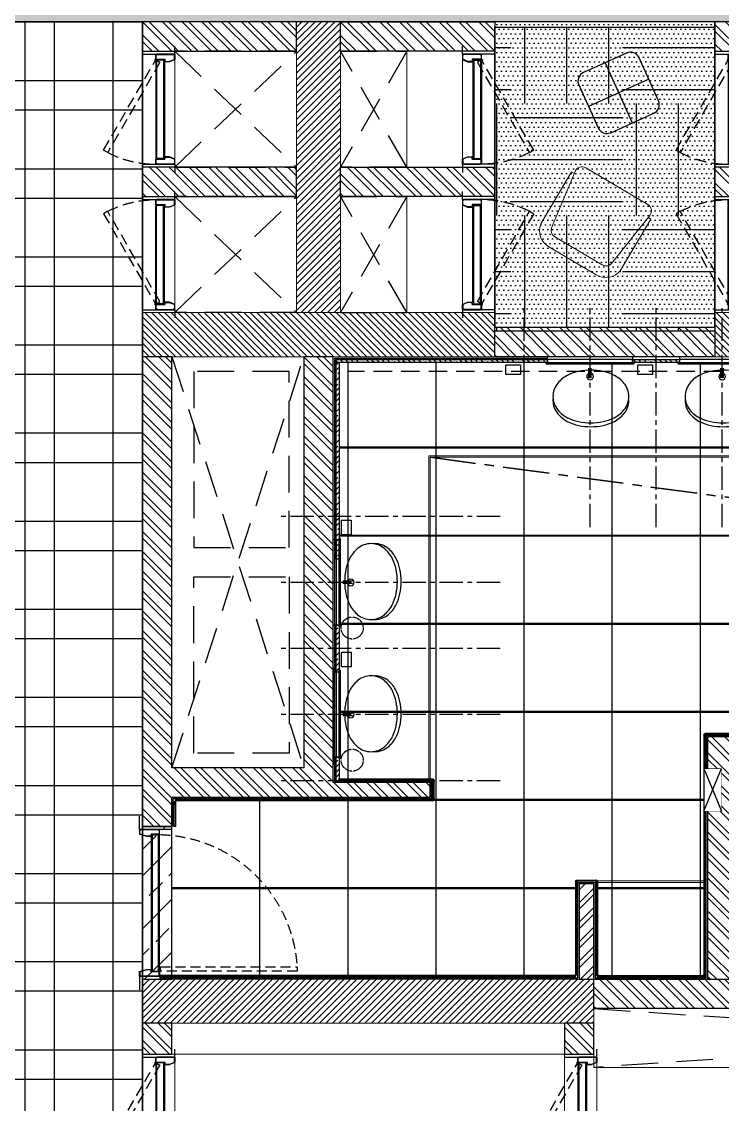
# Model space of a CAD drawing. Header units: millimetres. Extents: x 263321 to 4958806, y 33647 to 987811.
# Drawn here: x 2366604 to 2371377, y 479911 to 487285 of the extents above; entities that cross this region are included whole.
import ezdxf

# ---------------------------------------------------------------- set-up
doc = ezdxf.new("R2010")
doc.units = ezdxf.units.MM
for name, pattern in [('( Hidden )', [0.375, 0.25, -0.125]), ('CENTER', [50.8, 31.75, -6.35, 6.35, -6.35]), ('HIDDEN', [0.375, 0.25, -0.125])]:
    doc.linetypes.add(name, pattern=pattern)
for name, color, linetype, lineweight in [('A- Loose furniture', 11, 'Continuous', 5), ('A-FURN-LOOSE', 24, 'Continuous', 18), ('A-FURN-TABLE-GROMMET', 7, 'Continuous', 9), ('A-PLAN-COLUMN', 3, 'Continuous', 0), ('A-PLAN-RCC-HATCH', 8, 'Continuous', 13), ('A-PLAN-THIN', 251, 'Continuous', 15), ('Base 7th & 9th', 250, 'Continuous', 35), ('TOA-FL-TILE-4', 8, 'Continuous', 5)]:
    doc.layers.add(name, color=color, linetype=linetype, lineweight=lineweight)
for name, color, linetype in [('A-PLAN-CL', 8, 'CENTER'), ('A-PLAN-DOOR', 7, 'Continuous'), ('A-PLAN-GRANITE', 5, 'Continuous'), ('A-PLAN-HIDDEN', 1, 'HIDDEN'), ('A-PLAN-PLASTER', 67, 'Continuous'), ('A-PLAN-SANITARY FIXTURES', 35, 'Continuous'), ('A-PLAN-SLOPE', 250, 'Continuous'), ('A-PLAN-TILE', 32, 'Continuous'), ('A-PLAN-WALL', 6, 'Continuous'), ('A-PLAN-WALL HATCH', 8, 'Continuous'), ('CEILING TOA', 7, 'Continuous'), ('FLOORING TOA', 7, 'Continuous'), ('I-FURN', 7, 'Continuous')]:
    doc.layers.add(name, color=color, linetype=linetype)
doc.styles.get("Standard").update_dxf_attribs({"font": 'arial.ttf'})
doc.dimstyles.new('DIM40', dxfattribs={"dimtxt": 80, "dimasz": 20, "dimexe": 30, "dimexo": 25, "dimgap": 20, "dimtad": 1, "dimdec": 0, "dimzin": 0, "dimdsep": 46, "dimtxsty": 'Standard', "dimblk1": 'DOT', "dimblk2": 'DOT', "dimsah": 1, "dimcen": 0.09, "dimclrd": 1, "dimclre": 1, "dimclrt": 2, "dimadec": 0, "dimazin": 0, "dimtfac": 1, "dimtdec": 0, "dimtofl": 0, "dimtmove": 0, "dimatfit": 0, "dimldrblk": 'DOT', "dimfxl": 1, "dimtolj": 1, "dimtzin": 0, "dimarcsym": 0})
pattern_1 = [(135, (-199887.5, -305320), (-67.35192, -67.35192), []), (135, (-199887.5, -305275.1), (-67.35192, -67.35192), [])]

# ---------------------------------------------------------------- blocks, each defined once
blk = doc.blocks.new('A$C01672F36')
at = {"layer": 'A-PLAN-SANITARY FIXTURES'}
for p, q in [((332.3, 260.9), (398.3, 260.9)), ((332.3, 244.4), (398.3, 244.4))]:
    blk.add_line(p, q, dxfattribs=at)
at = {"layer": 'A-PLAN-SANITARY FIXTURES', "extrusion": (0, 0, -1)}
for centre, major_axis, start_param, end_param in [((179.5, 374.1), (100.9, 100.9), 4.802685, 5.497787), ((205.4, 374.1), (100.9, 100.9), 4.802685, 5.497787), ((205.4, 374.1), (-100.9, 100.9), 0.785398, 1.4805), ((225.3, 319.2), (151.5, 151.5), 4.387986, 4.802685), ((251.1, 319.2), (-151.5, 151.5), 5.958782, 6.373481), ((159.6, 319.2), (151.5, 151.5), 6.192889, 6.607589), ((299, 282.6), (209.7, 209.7), 4.129895, 4.387986), ((324.9, 282.6), (209.7, 209.7), 4.129895, 4.387986), ((85.8, 282.6), (-209.7, 209.7), 1.8952, 2.153291), ((416.4, 258.4), (294.5, 294.5), 3.926991, 4.129895), ((442.3, 258.4), (-294.5, 294.5), 5.497787, 5.700691), ((-31.6, 258.4), (294.5, 294.5), 0.582494, 0.785398), ((416.4, 258.4), (-294.5, 294.5), 5.294883, 5.497787), ((442.3, 258.4), (294.5, 294.5), 3.724087, 3.926991), ((-31.6, 258.4), (294.5, 294.5), 0.785398, 0.988302), ((299, 234.3), (209.7, 209.7), 3.465996, 3.724087), ((324.9, 234.3), (-209.7, 209.7), 5.036792, 5.294883), ((85.8, 234.3), (209.7, 209.7), 0.988302, 1.246393), ((225.3, 197.6), (151.5, 151.5), 3.051297, 3.465996), ((251.1, 197.6), (151.5, 151.5), 3.051297, 3.465996), ((159.6, 197.6), (-151.5, 151.5), 2.817189, 3.231889), ((179.5, 142.7), (100.9, 100.9), 2.356194, 3.051297), ((205.4, 142.7), (100.9, 100.9), 2.356194, 3.051297), ((179.5, 142.7), (-100.9, 100.9), 3.836216, 3.926991), ((205.4, 142.7), (-100.9, 100.9), 3.231889, 3.926991)]:
    blk.add_ellipse(centre, major_axis=major_axis, ratio=1, start_param=start_param, end_param=end_param, dxfattribs=at)
at = {"layer": 'A-PLAN-SANITARY FIXTURES'}
blk.add_ellipse((342.6, 252.7), major_axis=(-16, 16), ratio=1, dxfattribs=at)
blk = doc.blocks.new('MIR')
at = {"layer": 'A-PLAN-SANITARY FIXTURES'}
for p, q in [((-8, 590), (-48, 590)), ((-28, 10), (-28, 590)), ((-8, 10), (-48, 10))]:
    blk.add_line(p, q, dxfattribs=at)
at = {"layer": 'A-PLAN-SANITARY FIXTURES', "color": 86, "ltscale": 3}
for p, q in [((0, 600), (-8, 600)), ((-8, 600), (-8, 0)), ((0, 600), (0, 0)), ((0, 0), (-8, 0))]:
    blk.add_line(p, q, dxfattribs=at)
blk = doc.blocks.new('A$C3F28102C')
at = {"layer": 'A-PLAN-DOOR'}
h = blk.add_hatch(dxfattribs=at)
h.set_pattern_fill('ANSI31', color=256, style=0)
h.set_pattern_definition([(315, (-1529.3283, 1000.1135), (-0.44194174, -0.44194174), [])])
h.paths.add_polyline_path([(1.3, -14.9), (0, -14.9), (0, 0), (1.3, 0)])
h.paths.add_polyline_path([(1.3, 0.2), (1.3, 0), (0, 0), (0, 1.1, 0.115729)])
h.paths.add_polyline_path([(4.9, -14.9), (3.6, -14.9), (3.6, 0), (4.9, 0)])
h.paths.add_polyline_path([(4.9, 0), (3.6, 0), (3.6, 0.2, 0.115729), (4.9, 1.1)])
at = {"layer": 'A-PLAN-DOOR', "color": 2}
for points in [[(1.3, 0.2), (1.3, -14.9), (0, -14.9), (0, 1.1)], [(3.6, 0.2), (3.6, -14.9), (4.9, -14.9), (4.9, 1.1)]]:
    blk.add_lwpolyline(points, dxfattribs=at)
for radius in [3.42, 2.42]:
    blk.add_circle((2.5, 3.4), radius, dxfattribs=at)
blk = doc.blocks.new('door')
at = {"layer": 'A-PLAN-DOOR'}
for p, q in [((-510.4, -12.2), (-510.4, 47.6)), ((-510.4, 47.6), (510.4, 47.6)), ((-510.4, 41.2), (510.4, 41.2)), ((510.4, -12.2), (510.4, 47.6)), ((-510.4, -5.8), (510.4, -5.8)), ((-510.4, -12.2), (510.4, -12.2)), ((-549, -97.1), (-549, -102.1)), ((549, -97.1), (549, -102.1))]:
    blk.add_line(p, q, dxfattribs=at)
at = {"layer": 'A-PLAN-DOOR', "linetype": 'HIDDEN', "ltscale": 300}
blk.add_lwpolyline([(-511.8, 54.6), (-478.8, 54.6), (-478.8, 1078.1), (-511.8, 1078.1)], close=True, dxfattribs=at)
at = {"layer": 'A-PLAN-DOOR'}
for points in [[(-550, 136.9), (-550, -102.1), (-651, -102.1)], [(550, 137.9), (550, 137.9), (550, -102.1), (651, -102.1)]]:
    blk.add_lwpolyline(points, dxfattribs=at)
for points in [[(-550, 39.7), (-549, 39.7), (-549, -94.1), (-550, -94.1)], [(-547.5, 46.1), (-515.6, 46.1), (-515.6, -15.7), (-500.6, -15.7), (-500.6, -47), (-515.2, -100.6), (-547.5, -100.6), (-547.5, -92.1), (-549, -92.1), (-549, -94.1), (-549, -102.1), (-514.1, -102.1), (-499.1, -47.2), (-499.1, -14.2), (-514.1, -14.2), (-514.1, 47.6), (-549, 47.6), (-549, 37.7), (-547.5, 37.7)], [(547.5, 46.1), (515.6, 46.1), (515.6, -15.7), (500.6, -15.7), (500.6, -47), (515.2, -100.6), (547.5, -100.6), (547.5, -92.1), (549, -92.1), (549, -94.1), (549, -102.1), (514.1, -102.1), (499.1, -47.2), (499.1, -14.2), (514.1, -14.2), (514.1, 47.6), (549, 47.6), (549, 37.7), (547.5, 37.7)], [(550, 39.7), (549, 39.7), (549, -94.1), (550, -94.1)]]:
    blk.add_lwpolyline(points, close=True, dxfattribs=at)
at = {"layer": 'A-PLAN-DOOR', "linetype": 'HIDDEN', "ltscale": 300}
blk.add_arc((-541.2, 26.7), 1053.3, 1.5218, 86.60422, dxfattribs=at)
at = {"layer": 'A-PLAN-DOOR', "extrusion": (0, 0, -1), "xscale": -0.9981851179673188, "yscale": 0.9981851179673188, "zscale": -0.9981851179673188}
blk.add_blockref('A$C3F28102C', (514.1, 47.6), dxfattribs=at)
blk = doc.blocks.new('shaft door 750')
at = {"layer": 'A-PLAN-DOOR'}
for p, q in [((335.5, 59.8), (-335.5, 59.8)), ((-335.5, 0), (-335.5, 59.8)), ((335.5, 53.4), (-335.5, 53.4)), ((335.5, 6.5), (-335.5, 6.5)), ((335.5, 0), (-335.5, 0)), ((335.5, 0), (335.5, 59.8)), ((-374, -69.8), (-374, -64.8)), ((-374, -64.8), (-374, -69.8))]:
    blk.add_line(p, q, dxfattribs=at)
at = {"layer": 'A-PLAN-DOOR', "linetype": 'HIDDEN', "ltscale": 300}
blk.add_lwpolyline([(336.8, 59.8), (320.3, 31.3), (-295.2, 386.7), (-278.8, 415.2)], close=True, dxfattribs=at)
at = {"layer": 'A-PLAN-DOOR'}
for points in [[(-375, 150), (-375, 150), (-375, -70), (-430, -70)], [(375, 150.2), (375, 150.2), (375, -70), (430, -70)]]:
    blk.add_lwpolyline(points, dxfattribs=at)
for points in [[(-375, 51.9), (-374, 51.9), (-374, -61.8), (-375, -61.8)], [(-372.5, 58.3), (-340.6, 58.3), (-340.6, -3.5), (-325.6, -3.5), (-325.6, -34.7), (-340.2, -68.3), (-372.5, -68.3), (-372.5, -59.8), (-374, -59.8), (-374, -61.8), (-374, -69.8), (-339.1, -69.8), (-324.1, -34.9), (-324.1, -2), (-339.1, -2), (-339.1, 59.8), (-374, 59.8), (-374, 49.9), (-372.5, 49.9)], [(372.5, 58.3), (340.6, 58.3), (340.6, -3.5), (325.6, -3.5), (325.6, -34.7), (340.2, -68.3), (372.5, -68.3), (372.5, -59.8), (374, -59.8), (374, -61.8), (374, -69.8), (339.1, -69.8), (324.1, -34.9), (324.1, -2), (339.1, -2), (339.1, 59.8), (374, 59.8), (374, 49.9), (372.5, 49.9)], [(375, 51.9), (374, 51.9), (374, -61.8), (375, -61.8)]]:
    blk.add_lwpolyline(points, close=True, dxfattribs=at)
at = {"layer": 'A-PLAN-DOOR', "linetype": 'HIDDEN', "ltscale": 300}
blk.add_arc((337.6, 59.8), 711.6, 152.68066, 180, dxfattribs=at)
at = {"layer": 'A-PLAN-THIN'}
for p, q in [((395, 150), (-395, 150)), ((375, -70), (-375, -70))]:
    blk.add_line(p, q, dxfattribs=at)
at = {"layer": 'A-PLAN-DOOR', "xscale": -0.9973404255317604, "yscale": 0.9973404255317604, "zscale": 0.9973404255317604}
blk.add_blockref('A$C3F28102C', (339.1, 59.8), dxfattribs=at)
blk = doc.blocks.new('_DOT')
at = {"color": 0, "linetype": 'ByBlock'}
blk.add_line((-0.5, 0), (-1, 0), dxfattribs=at)
at = {"color": 0, "linetype": 'ByBlock', "const_width": 0.5}
blk.add_lwpolyline([(-0.25, 0, 1), (0.25, 0, 1)], format="xyb", close=True, dxfattribs=at)
blk = doc.blocks.new("Service Shafts'")
at = {"layer": 'A-PLAN-RCC-HATCH'}
h = blk.add_hatch(dxfattribs=at)
h.set_pattern_fill('ANSI31', color=256, scale=10, angle=450, style=0)
h.set_pattern_definition([(225, (-188468.268, 401354.716), (-22.4506403, 22.4506403), [])])
h.paths.add_polyline_path([(-4662.5, 1080), (-4362.5, 1080), (-4362.5, -900), (-4662.5, -900)])
at = {"layer": 'A-PLAN-WALL HATCH'}
h = blk.add_hatch(dxfattribs=at)
h.set_pattern_fill('ANSI32', color=256, scale=10, angle=90, style=0)
h.set_pattern_definition(pattern_1)
h.paths.add_polyline_path([(-5712.5, 880), (-4662.5, 880), (-4662.5, 1080), (-5712.5, 1080)])
h = blk.add_hatch(dxfattribs=at)
h.set_pattern_fill('ANSI32', color=256, scale=10, angle=90, style=0)
h.set_pattern_definition(pattern_1)
h.paths.add_polyline_path([(-3312.5, 880), (-4362.5, 880), (-4362.5, 1080), (-3312.5, 1080)])
h = blk.add_hatch(dxfattribs=at)
h.set_pattern_fill('ANSI32', color=256, scale=10, angle=90, style=0)
h.set_pattern_definition([(135, (-199687.5, -305320), (-67.35192, -67.35192), []), (135, (-199687.5, -305275.1), (-67.35192, -67.35192), [])])
h.paths.add_polyline_path([(-395, 1080), (-1812.5, 1080), (-1812.5, 880), (-712.5, 880), (-712.5, 90), (-1812.5, 90), (-1812.5, -110), (-712.5, -110), (-712.5, -900), (-512.5, -900), (-512.5, 880), (-395, 880)])
h = blk.add_hatch(dxfattribs=at)
h.set_pattern_fill('ANSI32', color=256, scale=10, angle=90, style=0)
h.set_pattern_definition([(135, (-199687.5, -313771.83), (-67.35192, -67.35192), []), (135, (-199687.5, -313726.92), (-67.35192, -67.35192), [])])
h.paths.add_polyline_path([(512.5, -900), (512.5, 880), (395, 880), (395, 1080), (1812.5, 1080), (1812.5, 880), (712.5, 880), (712.5, 90), (1812.5, 90), (1812.5, -110), (712.5, -110), (712.5, -900)])
h = blk.add_hatch(dxfattribs=at)
h.set_pattern_fill('ANSI32', color=256, scale=10, angle=90, style=0)
h.set_pattern_definition([(225, (-196187.5, 292680), (-67.35192, 67.35192), []), (225, (-196187.5, 292635.1), (-67.35192, 67.35192), [])])
h.paths.add_polyline_path([(3312.5, -110), (3512.5, -110), (3512.5, 880), (4412.5, 880), (4412.5, 1080), (3312.5, 1080)])
h = blk.add_hatch(dxfattribs=at)
h.set_pattern_fill('ANSI32', color=256, scale=10, angle=90, style=0)
h.set_pattern_definition(pattern_1)
h.paths.add_polyline_path([(-5712.5, -110), (-4662.5, -110), (-4662.5, 90), (-5712.5, 90)])
h = blk.add_hatch(dxfattribs=at)
h.set_pattern_fill('ANSI32', color=256, scale=10, angle=90, style=0)
h.set_pattern_definition(pattern_1)
h.paths.add_polyline_path([(-3312.5, -110), (-4362.5, -110), (-4362.5, 90), (-3312.5, 90)])
at = {"layer": 'A-PLAN-COLUMN'}
blk.add_lwpolyline([(-4662.5, 1080), (-4362.5, 1080), (-4362.5, -900), (-4662.5, -900)], close=True, dxfattribs=at)
at = {"layer": 'A-PLAN-HIDDEN', "ltscale": 1000}
for p, q in [((3512.5, 880), (4412.5, -900)), ((4412.5, 880), (3512.5, -900)), ((512.5, -110), (512.5, -900))]:
    blk.add_line(p, q, dxfattribs=at)
for points in [[(-5492.5, 90), (-4662.5, 880), (-5492.5, 880), (-4662.5, 90), (-5492.5, 90), (-4662.5, 90)], [(-3912.5, 90), (-4362.5, 880), (-3912.5, 880), (-4362.5, 90), (-3912.5, 90), (-4362.5, 90)], [(-1162.5, 90), (-712.5, 880), (-1162.5, 880), (-712.5, 90), (-1162.5, 90), (-712.5, 90)], [(1162.5, 90), (712.5, 880), (1162.5, 880), (712.5, 90), (1162.5, 90), (712.5, 90)], [(-5492.5, -110), (-4662.5, -900), (-5492.5, -900), (-4662.5, -110), (-5492.5, -110), (-4662.5, -110)], [(-3912.5, -110), (-4362.5, -900), (-3912.5, -900), (-4362.5, -110), (-3912.5, -110), (-4362.5, -110)], [(-1162.5, -110), (-712.5, -900), (-1162.5, -900), (-712.5, -110), (-1162.5, -110), (-712.5, -110)], [(-512.5, -900), (-512.5, -110), (512.5, -900), (512.5, -110), (-512.5, -900)], [(1162.5, -110), (712.5, -900), (1162.5, -900), (712.5, -110), (1162.5, -110), (712.5, -110)]]:
    blk.add_lwpolyline(points, dxfattribs=at)
at = {"layer": 'A-PLAN-THIN'}
for p, q in [((-3912.5, 90), (-3912.5, 880)), ((-1162.5, 90), (-1162.5, 880)), ((1162.5, 90), (1162.5, 880)), ((-3912.5, -110), (-3912.5, -900)), ((-1162.5, -110), (-1162.5, -900)), ((512.5, -110), (-512.5, -110)), ((1162.5, -110), (1162.5, -900))]:
    blk.add_line(p, q, dxfattribs=at)
at = {"layer": 'A-PLAN-WALL'}
for points in [[(-5712.5, 880), (-4662.5, 880), (-4662.5, 1080), (-5712.5, 1080)], [(-3312.5, 880), (-4362.5, 880), (-4362.5, 1080), (-3312.5, 1080)], [(-5712.5, -110), (-4662.5, -110), (-4662.5, 90), (-5712.5, 90)], [(-3312.5, -110), (-4362.5, -110), (-4362.5, 90), (-3312.5, 90)]]:
    blk.add_lwpolyline(points, close=True, dxfattribs=at)
for points in [[(-395, 1080), (-1812.5, 1080), (-1812.5, 880), (-712.5, 880), (-712.5, 90), (-1812.5, 90), (-1812.5, -110), (-1812.5, -110), (-1812.5, -110), (-712.5, -110), (-712.5, -900), (-712.5, -900), (-712.5, -900), (-712.5, -900), (-712.5, -900), (-512.5, -900), (-512.5, 880), (-395, 880), (-395, 1080)], [(512.5, -900), (512.5, 880), (395, 880), (395, 880), (395, 880), (395, 1080), (1812.5, 1080), (1812.5, 880), (712.5, 880), (712.5, 90), (1812.5, 90), (1812.5, -110), (1812.5, -110), (1812.5, -110), (712.5, -110), (712.5, -900), (712.5, -900), (712.5, -900), (712.5, -900), (712.5, -900), (512.5, -900)], [(3312.5, -110), (3312.5, -110), (3312.5, -110), (3312.5, -110), (3312.5, -110), (3312.5, -110), (3312.5, -110), (3312.5, -110), (3312.5, -110), (3312.5, -110), (3312.5, -110), (3512.5, -110), (3512.5, -110), (3512.5, 880), (4412.5, 880), (4412.5, 1080), (3312.5, 1080), (3312.5, 1080), (3312.5, 1080), (3312.5, 1080), (3312.5, 1080), (3312.5, -110), (3312.5, -110), (3312.5, -110)]]:
    blk.add_lwpolyline(points, dxfattribs=at)
at = {"layer": 'A-PLAN-DOOR', "xscale": -1}
blk.add_blockref('shaft door 750', (0, 930, 0), dxfattribs=at)
at = {"layer": 'A-PLAN-DOOR'}
for p, rotation in [((-5562.5, 485), 90), ((-1662.5, 485), 90), ((-3462.5, -505), 270)]:
    blk.add_blockref('shaft door 750', p, dxfattribs=dict(at, rotation=rotation))
at = {"layer": 'A-PLAN-DOOR', "extrusion": (-4.04354e-14, -1.64083e-28, -1), "zscale": -1, "rotation": 90}
blk.add_blockref('shaft door 750', (3462.5, 485), dxfattribs=at)
at = {"layer": 'A-PLAN-DOOR', "xscale": -1, "rotation": 270}
blk.add_blockref('shaft door 750', (1662.5, 485), dxfattribs=at)
at = {"layer": 'A-PLAN-DOOR', "extrusion": (4.04354e-14, 1.57772e-28, -1), "zscale": -1, "rotation": 270}
for p in [(5562.5, -505), (1662.5, -505), (-3462.5, -505)]:
    blk.add_blockref('shaft door 750', p, dxfattribs=at)
at = {"layer": 'A-PLAN-DOOR', "extrusion": (-4.04354e-14, 1.57772e-28, -1), "xscale": -1, "zscale": -1, "rotation": 90}
blk.add_blockref('shaft door 750', (-1662.5, -505), dxfattribs=at)
blk = doc.blocks.new('Furniture 61 - Furniture 19_1-206-Level 1')
at = {"layer": 'I-FURN', "linetype": 'Continuous'}
for p, q in [((-280.17, 488.8), (-264.32, 502.58)), ((-265.36, 487.76), (-279.14, 503.61))]:
    blk.add_line(p, q, dxfattribs=at)
at = {"layer": 'I-FURN', "ltscale": 0.005}
blk.add_lwpolyline([(-269.25, 508.24, 0.414214), (-273.48, 508.53), (-284.8, 498.69, 0.414214), (-285.09, 494.46), (-275.25, 483.14, 0.414214), (-271.02, 482.84), (-259.7, 492.68, 0.414214), (-259.4, 496.92)], format="xyb", close=True, dxfattribs=at)
blk = doc.blocks.new('BAYCH')
at = {"layer": 'A-FURN-LOOSE', "color": 153, "ltscale": 0.95}
for p, q in [((38347006.5, -237000.7), (38347006.5, -236619)), ((38347086.7, -237000.7), (38347086.7, -236619))]:
    blk.add_line(p, q, dxfattribs=at)
for points in [[(38347114.8, -236490.7), (38347531.5, -236491.3, -0.464525), (38347531.5, -236491.3), (38347531.5, -236513.4)], [(38347128.3, -236569.7), (38347548.1, -236510.6, -0.464525), (38347606.5, -236559.9), (38347606.5, -237059.9, -0.464525), (38347548.1, -237109.2), (38347128.3, -237050)], [(38347531.5, -237106.3), (38347531.5, -237128.5, -0.464525), (38347531.5, -237128.5), (38347114.8, -237129.1)]]:
    blk.add_lwpolyline(points, format="xyb", dxfattribs=at)
for centre, radius, start, end in [((38347136.7, -236619), 130.2, 99.66428, 180), ((38347136.7, -236619), 50, 99.66428, 180), ((38347136.7, -237000.7), 130.2, 180, 260.33572), ((38347136.7, -237000.7), 50, 180, 260.33572)]:
    blk.add_arc(centre, radius, start, end, dxfattribs=at)
blk = doc.blocks.new('Rest Room-1.01')
at = {"layer": 'A-PLAN-GRANITE'}
h = blk.add_hatch(dxfattribs=at)
h.set_pattern_fill('ANSI33', color=256, scale=200, angle=261.24321, style=0)
h.set_pattern_definition([(315, (30330.7, -11117.126), (-35.35534, -35.35534), []), (315, (30366.056, -11117.126), (-35.35534, -35.35534), [25, -12.5])])
h.paths.add_polyline_path([(-2247.6, 1818), (-2247.6, 1798), (-3686.6, 1798), (-3686.6, 1818)])
h = blk.add_hatch(dxfattribs=at)
h.set_pattern_fill('ANSI33', color=256, scale=200, angle=171.24321, style=0)
h.set_pattern_definition([(45, (9248.58, 33187.84), (35.35534, -35.35534), []), (45, (9248.58, 33223.197), (35.35534, -35.35534), [25, -12.5])])
h.paths.add_polyline_path([(-3686.6, 1798), (-3666.6, 1798), (-3666.6, 458.7), (-3686.6, 458.7)])
h = blk.add_hatch(dxfattribs=at)
h.set_pattern_fill('ANSI33', color=256, scale=200, angle=261.24321, style=0)
h.set_pattern_definition([(315, (31230.7, -11117.126), (-35.35534, -35.35534), []), (315, (31266.056, -11117.126), (-35.35534, -35.35534), [25, -12.5])])
h.paths.add_polyline_path([(-1347.6, 1818), (-1347.6, 1798), (-1667.6, 1798), (-1667.6, 1818)])
h = blk.add_hatch(dxfattribs=at)
h.set_pattern_fill('ANSI33', color=256, scale=200, angle=171.24321, style=0)
h.set_pattern_definition([(45, (9248.58, 32587.84), (35.35534, -35.35534), []), (45, (9248.58, 32623.197), (35.35534, -35.35534), [25, -12.5])])
h.paths.add_polyline_path([(-3686.6, 10.5), (-3666.6, 10.5), (-3666.6, -309.5), (-3686.6, -309.5)])
h = blk.add_hatch(dxfattribs=at)
h.set_pattern_fill('ANSI33', color=256, scale=200, angle=171.24321, style=0)
h.set_pattern_definition([(45, (9248.58, 31687.84), (35.35534, -35.35534), []), (45, (9248.58, 31723.197), (35.35534, -35.35534), [25, -12.5])])
h.paths.add_polyline_path([(-3686.6, -889.5), (-3666.6, -889.5), (-3666.6, -1052), (-3686.6, -1052)])
h = blk.add_hatch(dxfattribs=at)
h.set_pattern_fill('ANSI33', color=256, scale=40, angle=450, style=0)
h.set_pattern_definition([(45, (-2169802.26, 6498553.16), (179.605122, -179.605122), []), (45, (-2169802.26, 6498732.77), (179.605122, -179.605122), [127, -63.5])])
h.paths.add_polyline_path([(-5006.6, -1362), (-5006.6, -2402), (-4806.6, -2401.9), (-4806.6, -1361.9)])
at = {"layer": 'A-PLAN-RCC-HATCH'}
h = blk.add_hatch(dxfattribs=at)
h.set_pattern_fill('ANSI31', color=256, scale=10, angle=90, style=0)
h.set_pattern_definition([(135, (-207808.61, -302281.95), (-22.4506403, -22.4506403), [])])
h.paths.add_polyline_path([(-5006.6, 2138), (-2606.6, 2138), (-2606.6, 1838), (-5006.6, 1838)])
h = blk.add_hatch(dxfattribs=at)
h.set_pattern_fill('ANSI31', color=256, scale=10, angle=90, style=0)
h.set_pattern_definition([(135, (-203063.254, -302281.95), (-22.4506403, -22.4506403), [])])
h.paths.add_polyline_path([(-1106.6, 2138), (2518.4, 2138), (2518.4, 1838), (-1106.6, 1838)])
h = blk.add_hatch(dxfattribs=at)
h.set_pattern_fill('ANSI31', color=256, scale=250, angle=180, style=0)
h.set_pattern_definition([(225, (-26482.924, 426136.474), (22.097087, -22.097087), [])])
h.paths.add_polyline_path([(-5006.6, -2402), (-1931.6, -2402), (-1931.6, -2702), (-5006.6, -2702)])
at = {"layer": 'A-PLAN-WALL HATCH'}
h = blk.add_hatch(dxfattribs=at)
h.set_pattern_fill('ANSI32', color=256, scale=10, angle=-180, style=0)
h.set_pattern_definition([(315, (-200056.59, 301508.05), (-67.35192, -67.35192), []), (315, (-200011.69, 301508.05), (-67.35192, -67.35192), [])])
h.paths.add_polyline_path([(-1106.6, 1838), (-2606.6, 1838), (-2606.6, 2038), (-1106.6, 2038)])
h = blk.add_hatch(dxfattribs=at)
h.set_pattern_fill('ANSI32', color=256, scale=10, style=0)
h.set_pattern_definition([(315, (-199381.59, 295208.05), (-67.35192, -67.35192), []), (315, (-199336.69, 295208.05), (-67.35192, -67.35192), [])])
h.paths.add_polyline_path([(-3906.6, 1838), (-3906.6, -962), (-4806.6, -962), (-4806.6, 1838), (-5006.6, 1838), (-5006.6, -1361.9), (-4806.6, -1361.9), (-4806.6, -1162), (-3046.6, -1162), (-3046.6, -1062), (-3706.6, -1062), (-3706.6, 664.8), (-3706.6, 824.8), (-3706.6, 824.8), (-3706.6, 1838)])
h = blk.add_hatch(dxfattribs=at)
h.set_pattern_fill('ANSI32', color=256, scale=10, style=0)
h.set_pattern_definition([(315, (-199382.59, 295668.05), (-67.35192, -67.35192), []), (315, (-199337.69, 295668.05), (-67.35192, -67.35192), [])])
h.paths.add_polyline_path([(-956.6, -752), (-1156.6, -752), (-1156.6, -967.7), (-1061.6, -967.7), (-1061.6, -1257.7), (-1156.6, -1257.7), (-1156.6, -2402), (-956.6, -2402)])
h = blk.add_hatch(dxfattribs=at)
h.set_pattern_fill('ANSI32', color=256, scale=250, angle=360, style=0)
h.set_pattern_definition([(45, (352163.31, 424736.47), (-66.29126, 66.29126), []), (45, (352207.5, 424736.47), (-66.29126, 66.29126), [])])
h.paths.add_polyline_path([(-1931.6, -2402), (-1931.6, -1752), (-2031.6, -1752), (-2031.6, -2402)])
h = blk.add_hatch(dxfattribs=at)
h.set_pattern_fill('ANSI32', color=256, scale=10, angle=-180, style=0)
h.set_pattern_definition([(315, (-199381.59, 297068.05), (-67.35192, -67.35192), []), (315, (-199336.69, 297068.05), (-67.35192, -67.35192), [])])
h.paths.add_polyline_path([(4118.4, -2602), (-1931.6, -2602), (-1931.6, -2402), (4118.4, -2402)])
h = blk.add_hatch(dxfattribs=at)
h.set_pattern_fill('ANSI32', color=256, scale=250, angle=360, style=0)
h.set_pattern_definition([(315, (349188.31, -431265.38), (-66.29126, -66.29126), []), (315, (349232.5, -431265.38), (-66.29126, -66.29126), [])])
h.paths.add_polyline_path([(-5006.6, -2702), (-5006.6, -2912), (-4806.6, -2912), (-4806.6, -2702)])
h = blk.add_hatch(dxfattribs=at)
h.set_pattern_fill('ANSI32', color=256, scale=250, angle=360, style=0)
h.set_pattern_definition([(315, (352063.31, -431265.38), (-66.29126, -66.29126), []), (315, (352107.5, -431265.38), (-66.29126, -66.29126), [])])
h.paths.add_polyline_path([(-2131.6, -2702), (-2131.6, -2912), (-1931.6, -2912), (-1931.6, -2702)])
blk.add_line((-3706.6, -941.1), (-3706.6, -279))
at = {"layer": 'A-PLAN-CL', "linetype": 'CENTER', "ltscale": 5}
for p, q in [((-2406.6, 676.3), (-2406.6, 2167.6)), ((-1956.6, 676.3), (-1956.6, 2167.6)), ((-1506.6, 676.3), (-1506.6, 2167.6)), ((-1056.6, 676.3), (-1056.6, 2167.6)), ((-2569.3, 750.5, 0), (-4060.6, 750.5, 0)), ((-2569.3, 300.5, 0), (-4060.6, 300.5, 0)), ((-2569.3, -149.5, 0), (-4060.6, -149.5, 0)), ((-2569.3, -599.5, 0), (-4060.6, -599.5, 0)), ((-2569.3, -1049.5, 0), (-4060.6, -1049.5, 0))]:
    blk.add_line(p, q, dxfattribs=at)
at = {"layer": 'A-PLAN-COLUMN', "elevation": 0}
for points in [[(-5006.6, 2138), (-2606.6, 2138), (-2606.6, 1838), (-5006.6, 1838)], [(-1106.6, 2138), (2518.4, 2138), (2518.4, 1838), (-1106.6, 1838)], [(-5006.6, -2402), (-1931.6, -2402), (-1931.6, -2702), (-5006.6, -2702)]]:
    blk.add_lwpolyline(points, close=True, dxfattribs=at)
at = {"layer": 'A-PLAN-GRANITE', "lineweight": -3, "ltscale": 3, "elevation": 0}
for points in [[(-2247.6, 1818), (-2247.6, 1798), (-3686.6, 1798), (-3686.6, 1818)], [(-3686.6, 1798), (-3666.6, 1798), (-3666.6, 458.7), (-3686.6, 458.7)], [(-1347.6, 1818), (-1347.6, 1798), (-1667.6, 1798), (-1667.6, 1818)], [(-3686.6, 10.5), (-3666.6, 10.5), (-3666.6, -309.5), (-3686.6, -309.5)], [(-3686.6, -889.5), (-3666.6, -889.5), (-3666.6, -1052), (-3686.6, -1052)]]:
    blk.add_lwpolyline(points, close=True, dxfattribs=at)
at = {"layer": 'A-PLAN-GRANITE', "elevation": 0}
blk.add_lwpolyline([(-5006.6, -1362), (-5006.6, -2402), (-4806.6, -2401.9), (-4806.6, -1361.9), (-5006.6, -1362)], dxfattribs=at)
at = {"layer": 'A-PLAN-HIDDEN', "ltscale": 1000}
for p, q in [((-4806.6, 1838), (-3906.6, -962)), ((-4806.6, -962), (-3906.6, 1838)), ((4118.4, -2602, 0), (-1931.6, -3002, 0)), ((-1931.6, -2602, 0), (4118.4, -3002))]:
    blk.add_line(p, q, dxfattribs=at)
at = {"layer": 'A-PLAN-HIDDEN', "ltscale": 1000, "elevation": 0}
for points in [[(-4656.6, 538), (-4006.6, 538), (-4006.6, 1738), (-4656.6, 1738)], [(-4656.6, 338), (-4006.6, 338), (-4006.6, -862), (-4656.6, -862)]]:
    blk.add_lwpolyline(points, close=True, dxfattribs=at)
at = {"layer": 'A-PLAN-HIDDEN', "ltscale": 500, "elevation": 0}
blk.add_lwpolyline([(1193.4, 1738), (-3606.6, 1738), (-3606.6, -1062)], dxfattribs=at)
at = {"layer": 'A-PLAN-PLASTER'}
for p, q in [((-3696.6, -1052), (-3036.6, -1052)), ((-3036.6, -1172), (-3036.6, -1052)), ((-4796.6, -1361.9, 0), (-4796.6, -1172)), ((-4796.6, -1172), (-3036.6, -1172))]:
    blk.add_line(p, q, dxfattribs=at)
at = {"layer": 'A-PLAN-PLASTER', "elevation": 0}
for points in [[(-3696.6, -1052), (-3696.6, 1828), (-2246.6, 1828)], [(1208.4, 1838), (1208.4, 1128), (1328.4, 1128), (1328.4, 1728), (5108.4, 1728), (5108.4, -2392), (-946.6, -2392), (-946.6, -742), (-1166.6, -742), (-1166.6, -967.7)], [(-4890.5, -2392), (-2041.6, -2392), (-2041.6, -1742), (-1921.6, -1742), (-1921.6, -2392), (-1166.6, -2392), (-1166.6, -1257.7)]]:
    blk.add_lwpolyline(points, dxfattribs=at)
at = {"layer": 'A-PLAN-SANITARY FIXTURES', "color": 35, "elevation": 0}
for points in [[(-2431.6, 1783), (-2431.6, 1716), (-2531.6, 1716), (-2531.6, 1783)], [(-1531.6, 1783), (-1531.6, 1716), (-1631.6, 1716), (-1631.6, 1783)], [(-3651.6, 725.5), (-3584.6, 725.5), (-3584.6, 625.5), (-3651.6, 625.5)], [(-3651.6, -174.5), (-3584.6, -174.5), (-3584.6, -274.5), (-3651.6, -274.5)]]:
    blk.add_lwpolyline(points, close=True, dxfattribs=at)
at = {"layer": 'A-PLAN-SANITARY FIXTURES', "color": 35, "const_width": 2.77, "elevation": 0}
blk.add_lwpolyline([(-1061.6, -1257.7), (-1181.6, -1257.7), (-1181.6, -967.7), (-1061.6, -967.7)], close=True, dxfattribs=at)
at = {"layer": 'A-PLAN-SANITARY FIXTURES', "elevation": 0}
for points in [[(-1181.6, -1257.7), (-1061.6, -967.7)], [(-1181.6, -967.7), (-1061.6, -1257.7)]]:
    blk.add_lwpolyline(points, dxfattribs=at)
at = {"layer": 'A-PLAN-SANITARY FIXTURES', "linetype": '( Hidden )'}
for centre in [(-3578.1, -10), (-3578.1, -910)]:
    blk.add_circle(centre, 75, dxfattribs=at)
at = {"layer": 'A-PLAN-THIN'}
for p, q in [((1193.4, 1163), (-3056.6, 1163)), ((-3056.6, 1163), (-3056.6, -1062)), ((1193.4, 1153), (-3046.6, 1153)), ((-3046.6, 1153), (-3046.6, -1062)), ((-1182.7, -1732), (-1916.6, -1732)), ((-1182.7, -1742), (-1906.6, -1741.9)), ((-4806.6, -2912), (-2131.6, -2912))]:
    blk.add_line(p, q, dxfattribs=at)
at = {"layer": 'A-PLAN-THIN', "elevation": 0}
blk.add_lwpolyline([(-1931.6, -2702), (-1931.6, -3002), (4118.4, -3002), (4118.4, -2602)], dxfattribs=at)
at = {"layer": 'A-PLAN-TILE', "color": 8, "elevation": 0}
for points in [[(-1181.1, -737), (-1181.6, -737, -0.414214), (-1171.6, -727), (-1171.6, -772), (-1173.1, -772), (-1173.1, -729.2, 0.261434), (-1181.1, -737)], [(-3031.6, -1037.5), (-3031.6, -1037, -0.414214), (-3021.6, -1047), (-3066.6, -1047), (-3066.6, -1045.5), (-3023.9, -1045.5, 0.261434), (-3031.6, -1037.5)], [(-3031.6, -1186.5), (-3031.6, -1187, 0.414214), (-3021.6, -1177), (-3066.6, -1177), (-3066.6, -1178.5), (-3023.9, -1178.5, -0.261434), (-3031.6, -1186.5)], [(-2056.1, -1737), (-2056.6, -1737, -0.414214), (-2046.6, -1727), (-2046.6, -1772), (-2048.1, -1772), (-2048.1, -1729.2, 0.261434), (-2056.1, -1737)], [(-1907.1, -1737), (-1906.6, -1737, 0.414214), (-1916.6, -1727), (-1916.6, -1772), (-1915.1, -1772), (-1915.1, -1729.2, -0.261434), (-1907.1, -1737)]]:
    blk.add_lwpolyline(points, format="xyb", dxfattribs=at)
at = {"layer": 'A-PLAN-TILE', "elevation": 0}
for points in [[(-1181.6, -737), (-1181.6, -2371), (-1173.6, -2371), (-1173.6, -1257.7)], [(-1173.6, -967.7), (-1173.6, -737), (-1181.6, -737)], [(-1171.6, -727), (-940.6, -727), (-940.6, -735), (-1171.6, -735), (-1171.6, -727), (-1171.6, -727)], [(-3666.6, -1045), (-3666.6, -1037), (-3031.6, -1037), (-3031.6, -1045), (-3666.6, -1045)], [(-3029.6, -1177), (-3029.6, -1047), (-3021.6, -1047), (-3021.6, -1177), (-3029.6, -1177)], [(-4781.6, -1179), (-3031.6, -1179), (-3031.6, -1187), (-4781.6, -1187), (-4781.6, -1179)], [(-4781.6, -1361.9), (-4789.6, -1361.9), (-4789.6, -1193), (-4781.6, -1193), (-4781.6, -1361.9)], [(-2056.6, -1737), (-2056.6, -2371.5), (-2048.6, -2371.5), (-2048.6, -1737), (-2056.6, -1737)], [(-2046.6, -1727), (-1916.6, -1727), (-1916.6, -1735), (-2046.6, -1735), (-2046.6, -1727), (-2046.6, -1727)], [(-1906.6, -1737), (-1906.6, -2371), (-1914.6, -2371), (-1914.6, -1737), (-1906.6, -1737)], [(-2056.6, -2377), (-4890.5, -2377), (-4890.5, -2385), (-2056.6, -2385), (-2056.6, -2377)], [(-1906.6, -2377), (-1173.6, -2377), (-1173.6, -2385), (-1906.6, -2385), (-1906.6, -2377)]]:
    blk.add_lwpolyline(points, dxfattribs=at)
at = {"layer": 'A-PLAN-TILE', "color": 8, "elevation": 0}
for points in [[(-4781.6, -1195, -0.079624), (-4781.2, -1192.5), (-4790.1, -1192.5), (-4790.1, -1216), (-4791.6, -1216), (-4791.6, -1191), (-4780.5, -1191, -0.267949), (-4773.6, -1187), (-4773.6, -1188, 0.414214), (-4780.6, -1195)], [(-2056.6, -2369, -0.079624), (-2057, -2371.5), (-2048.1, -2371.5), (-2048.1, -2337), (-2046.6, -2337), (-2046.6, -2373), (-2057.7, -2373, -0.267949), (-2064.6, -2377), (-2064.6, -2376, 0.414214), (-2057.6, -2369)], [(-1906.6, -2369, 0.079624), (-1906.2, -2371.5), (-1915.1, -2371.5), (-1915.1, -2337), (-1916.6, -2337), (-1916.6, -2373), (-1905.5, -2373, 0.267949), (-1898.6, -2377), (-1898.6, -2376, -0.414214), (-1905.6, -2369)], [(-1182.1, -2368.5, -0.079624), (-1182.5, -2371), (-1173.6, -2371), (-1173.6, -2336.5), (-1172.1, -2336.5), (-1172.1, -2372.5), (-1183.2, -2372.5, -0.267949), (-1190.1, -2376.5), (-1190.1, -2375.5, 0.414214), (-1183.1, -2368.5)]]:
    blk.add_lwpolyline(points, format="xyb", close=True, dxfattribs=at)
at = {"layer": 'A-PLAN-WALL'}
for p, q in [((-4806.6, -1361.9, 0), (-4806.6, -1162)), ((-1931.6, -1752), (-2031.6, -1752))]:
    blk.add_line(p, q, dxfattribs=at)
at = {"layer": 'A-PLAN-WALL', "elevation": 0}
for points in [[(-1106.6, 1838), (-2606.6, 1838), (-2606.6, 2038), (-1106.6, 2038), (-1106.6, 1838)], [(-3906.6, 1838), (-3906.6, -962), (-4806.6, -962), (-4806.6, 1838), (-5006.6, 1838), (-5006.6, -1361.9), (-4806.6, -1361.9), (-4806.6, -1162), (-3046.6, -1162), (-3046.6, -1062), (-3706.6, -1062), (-3706.6, 664.8), (-3706.6, 664.8), (-3706.6, 824.8), (-3706.6, 824.8), (-3706.6, 1838), (-3906.6, 1838)], [(-1156.6, -1257.7), (-1156.6, -2402), (-956.6, -2402), (-956.6, -752), (-1156.6, -752), (-1156.6, -967.7)], [(-1931.6, -2402), (-1931.6, -1752), (-2031.6, -1752), (-2031.6, -2402), (-1931.6, -2402)], [(4118.4, -2602), (-1931.6, -2602), (-1931.6, -2402), (4118.4, -2402), (4118.4, -2602)], [(-5006.6, -2702), (-5006.6, -2912), (-4806.6, -2912), (-4806.6, -2702), (-5006.6, -2702)], [(-2131.6, -2702), (-2131.6, -2912), (-1931.6, -2912), (-1931.6, -2702), (-2131.6, -2702)]]:
    blk.add_lwpolyline(points, dxfattribs=at)
at = {"layer": 'A-PLAN-DOOR', "extrusion": (0, 0, -1), "xscale": 0.9090909090882632, "yscale": 0.9090909090882632, "zscale": -0.9090909090882632, "rotation": 90}
blk.add_blockref('door', (4933.8, -1882), dxfattribs=at)
at = {"layer": 'A-PLAN-DOOR', "rotation": 90}
for p in [(-4856.6, -3307), (-1981.6, -3307)]:
    blk.add_blockref('shaft door 750', p, dxfattribs=at)
at = {"layer": 'A-PLAN-SANITARY FIXTURES', "color": 35}
for name, p, xscale, rotation in [('MIR', (-1656.6, 1790), -1, 90), ('MIR', (-756.6, 1790), -1, 90), ('A$C01672F36', (-2210.3, 1361.2), -0.9999999999999974, 269.9999268422732), ('A$C01672F36', (-1310.3, 1361.2), -0.9999999999999974, 269.9999268422732), ('MIR', (-3658.6, 600.5), -1, 180), ('A$C01672F36', (-3244.3, 47.9, 0), -1, 359.9999268422706), ('MIR', (-3658.6, -299.5), -1, 180), ('A$C01672F36', (-3244.3, -852.1, 0), -1, 359.9999268422706)]:
    blk.add_blockref(name, p, dxfattribs=dict(at, xscale=xscale, rotation=rotation))
at = {"layer": 'A-PLAN-SLOPE', "linetype": 'CENTER', "ltscale": 10}
blk.add_leader([(4813.4, 94.2, 0), (-3046.6, 1153, 0)], dimstyle='DIM40', override={"dimasz": 100, "dimclrd": 256}, dxfattribs=at)

msp = doc.modelspace()

# ---------------------------------------------------------------- hatches: boundary and pattern name
at = {"layer": 'CEILING TOA'}
h = msp.add_hatch(dxfattribs=at)
h.set_pattern_fill('_USER', color=252, scale=600, angle=270, double=1, pattern_type=0)
h.set_pattern_definition([(270, (2367426.63, 472483.06), (600, -1e-13), []), (0, (2367426.63, 472483.06), (0, 600), [])])
h.paths.add_polyline_path([(2365426.6, 487283.1), (2367426.6, 487283.1), (2367426.6, 472483.1), (2365426.6, 472483.1)])
at = {"layer": 'CEILING TOA', "true_color": 0x139b48}
h = msp.add_hatch(dxfattribs=at)
h.set_pattern_fill('DOTS', color=114, scale=20)
h.set_pattern_definition([(0, (13069.078, -8478.743), (15.875, 31.75), [0, -31.75])])
h.paths.add_polyline_path([(2369826.6, 485203.1), (2371326.6, 485203.1), (2371326.6, 487283.1), (2369826.6, 487283.1)])
at = {"layer": 'CEILING TOA'}
h = msp.add_hatch(dxfattribs=at)
h.set_pattern_fill('_USER', color=252, scale=600, angle=270, double=1, pattern_type=0)
h.set_pattern_definition([(270, (2367626.63, 480788.06), (600, -1e-13), []), (0, (2367626.63, 480788.06), (0, 600), [])])
edge = h.paths.add_edge_path()
edge.add_line((2367651.6, 481803.1), (2367651.6, 481978.1))
edge.add_line((2367651.6, 481978.1), (2369401.6, 481978.1))
edge.add_arc((2369401.6, 481988.1), 10, 270, 360)
edge.add_line((2369411.6, 481988.1), (2369411.6, 482118.1))
edge.add_arc((2369401.6, 482118.1), 10, 360, 450)
edge.add_line((2369401.6, 482128.1), (2368766.6, 482128.1))
edge.add_line((2368766.6, 482128.1), (2368766.6, 484963.1))
edge.add_line((2368766.6, 484963.1), (2373626.6, 484963.1))
edge.add_line((2373626.6, 484963.1), (2373626.9, 484288.1))
edge.add_arc((2373636.9, 484288.1), 10, 180.02122, 268.52833)
edge.add_line((2373636.6, 484278.1), (2373766.6, 484278.1))
edge.add_arc((2373766.6, 484288.1), 10, 270, 360)
edge.add_line((2373776.6, 484288.1), (2373776.6, 484878.1))
edge.add_line((2373776.6, 484878.1), (2377526.6, 484878.1))
edge.add_line((2377526.6, 484878.1), (2377526.6, 480938.1))
edge.add_line((2377526.6, 480938.1), (2371502.6, 480938.1))
edge.add_line((2371502.6, 480938.1), (2371502.6, 482428.1))
edge.add_arc((2371492.6, 482428.1), 10, 0, 90)
edge.add_line((2371492.6, 482438.1), (2371261.6, 482438.1))
edge.add_arc((2371261.6, 482428.1), 10, 90, 180)
edge.add_line((2371251.6, 482428.1), (2371251.6, 480788.1))
edge.add_line((2371251.6, 480788.1), (2370526.6, 480788.1))
edge.add_line((2370526.6, 480788.1), (2370526.6, 481428.1))
edge.add_arc((2370516.6, 481428.1), 10, 0, 90)
edge.add_line((2370516.6, 481438.1), (2370386.6, 481438.1))
edge.add_arc((2370386.6, 481428.1), 10, 90, 180)
edge.add_line((2370376.6, 481428.1), (2370376.6, 480788.1))
edge.add_line((2370376.6, 480788.1), (2367626.6, 480788.1))
edge.add_line((2367626.6, 480788.1), (2367626.6, 481803.1))
edge.add_line((2367626.6, 481803.1), (2367651.6, 481803.1))
at = {"layer": 'FLOORING TOA', "true_color": 0xc7c8ca}
h = msp.add_hatch(dxfattribs=at)
h.set_pattern_fill('EARTH', color=9, scale=120)
edge = h.paths.add_edge_path()
edge.add_line((2399150.3, 470683.1), (2406751.6, 470683.1))
edge.add_line((2406751.6, 470683.1), (2406751.6, 489283.1))
edge.add_line((2406751.6, 489283.1), (2406777, 491421.9))
edge.add_line((2406777, 491421.9), (2410711.6, 491383.1))
edge.add_line((2410711.6, 491383.1), (2410711.6, 490662.8))
edge.add_line((2410711.6, 490662.8), (2412251.6, 490662.8))
edge.add_line((2412251.6, 490662.8), (2412251.6, 491383.1))
edge.add_line((2412251.6, 491383.1), (2413501.6, 491383.1))
edge.add_line((2413501.6, 491383.1), (2413501.6, 490641.9))
edge.add_line((2413501.6, 490641.9), (2414541.6, 490641.9))
edge.add_line((2414541.6, 490641.9), (2414541.6, 491383.1))
edge.add_line((2414541.6, 491383.1), (2419059.8, 491383.1))
edge.add_line((2419059.8, 491383.1), (2419290.9, 492883.1))
edge.add_line((2419290.9, 492883.1), (2413191.6, 492883.1))
edge.add_line((2413191.6, 492883.1), (2413191.6, 495458.2))
edge.add_line((2413191.6, 495458.2), (2416206.2, 495458.2))
edge.add_line((2416206.2, 495458.2), (2416206.2, 496558.2))
edge.add_line((2416206.2, 496558.2), (2413191.6, 496558.2))
edge.add_line((2413191.6, 496558.2), (2413191.6, 498963.1))
edge.add_line((2413191.6, 498963.1), (2411651.6, 498963.1))
edge.add_line((2411651.6, 498963.1), (2411651.6, 492883.1))
edge.add_line((2411651.6, 492883.1), (2404451.6, 492883.1))
edge.add_line((2404451.6, 492883.1), (2404452.6, 502283.1))
edge.add_line((2404452.6, 502283.1), (2402951.6, 502283.1))
edge.add_line((2402951.6, 502283.1), (2402951.4, 497183.5))
edge.add_line((2402951.4, 497183.5), (2402951.6, 497133.1))
edge.add_line((2402951.6, 497133.1), (2399951.6, 497133.1))
edge.add_line((2399951.6, 497133.1), (2399951.6, 505326.9))
edge.add_arc((2397396.4, -38564.5), 543897.4, 89.730828, 95.307778)
edge.add_line((2347082.8, 503000.8), (2347082.9, 472483.1))
edge.add_line((2347082.9, 472483.1), (2343851.6, 472483.1))
edge.add_line((2343851.6, 472483.1), (2343851.6, 458383.2))
edge.add_line((2343851.6, 458383.2), (2354252.4, 458383.2))
edge.add_line((2354252.4, 458383.2), (2354252.7, 455753.4))
edge.add_arc((2374151.3, 141679.3), 314703.8, 88.069715, 93.625218, ccw=False)
edge.add_line((2384751.6, 456204.5), (2384751.6, 459200.3))
edge.add_line((2384751.6, 459200.3), (2394751.8, 459200.3))
edge.add_line((2394751.8, 459200.3), (2394749.6, 457484.3))
edge.add_line((2394749.6, 457484.3), (2395751.6, 457483.1))
edge.add_line((2395751.6, 457483.1), (2395751.6, 458383.1))
edge.add_line((2395751.6, 458383.1), (2396651.6, 458383.1))
edge.add_line((2396651.6, 458383.1), (2396651.6, 459197.4))
edge.add_line((2396651.6, 459197.4), (2399811.2, 459198))
edge.add_line((2399811.2, 459198), (2399811.2, 460833.1))
edge.add_line((2399811.2, 460833.1), (2398551.6, 460833.1))
edge.add_line((2398551.6, 460833.1), (2398551.6, 466883.1))
edge.add_line((2398551.6, 466883.1), (2403551.7, 466883.1))
edge.add_line((2403551.7, 466883.1), (2403551.7, 465533.1))
edge.add_line((2403551.7, 465533.1), (2407851.7, 465533.1))
edge.add_line((2407851.7, 465533.1), (2407851.7, 460783.1))
edge.add_line((2407851.7, 460783.1), (2409491.6, 460783.1))
edge.add_line((2409491.6, 460783.1), (2409496.3, 466883.1))
edge.add_line((2409496.3, 466883.1), (2415285.8, 466883.1))
edge.add_line((2415285.8, 466883.1), (2415516.9, 468383.1))
edge.add_line((2415516.9, 468383.1), (2399151.6, 468383.1))
edge.add_arc((2399151.6, 468983.1), 600, 180.00022, 269.99765, ccw=False)
edge.add_line((2398551.6, 468983.1), (2398551.6, 470083.1))
edge.add_arc((2399151.6, 470083.1), 600, 90.12503, 179.99987, ccw=False)
edge = h.paths.add_edge_path(flags=16)
edge.add_line((2350804.3, 495933.1), (2349254.3, 495933.1))
edge.add_arc((2349254.3, 495533.1), 400, 90.00028, 179.78887)
edge.add_line((2348854.3, 495534.5), (2348854.3, 492844.4))
edge.add_line((2348854.3, 492844.4), (2350804.3, 492844.4))
edge.add_line((2350804.3, 492844.4), (2350804.3, 495933.1))
h.paths.add_polyline_path([(2380451.6, 495933.1), (2394411.6, 495933.1), (2394411.6, 489283.1), (2388129.7, 489289.9), (2388129.7, 487283.1), (2379984.7, 487283), (2379984.7, 489283.1), (2380551.6, 489283.1)], flags=16)
edge = h.paths.add_edge_path(flags=16)
edge.add_line((2404951.6, 487283.1), (2348951.6, 487283.1))
edge.add_arc((2348951.6, 486983.1), 300, 90, 179.99701)
edge.add_line((2348651.6, 486983.1), (2348650.9, 472483.1))
edge.add_line((2348650.9, 472483.1), (2404951.6, 472483.1))
edge.add_line((2404951.6, 472483.1), (2404951.6, 487283.1))
h.paths.add_polyline_path([(2396751.6, 460833.1), (2396751.6, 464283.1)], flags=16)
at = {"layer": 'FLOORING TOA'}
h = msp.add_hatch(dxfattribs=at)
h.set_pattern_fill('_USER', color=253, scale=600, double=1, pattern_type=0)
h.set_pattern_definition([(0, (2365426.63, 487283.06), (0, 600), []), (90, (2365426.63, 487283.06), (-600, 4e-14), [])])
h.paths.add_polyline_path([(2365426.6, 472483.1), (2367426.6, 472483.1), (2367426.6, 474749.6), (2368996.6, 474763.1), (2368996.6, 476763.1), (2367426.6, 476763.1), (2367426.6, 487283.1), (2365426.6, 487283.1), (2365426.6, 486983.1), (2364433.9, 486983.1), (2364426.6, 485443.1), (2365426.6, 485443.1), (2365426.6, 474323.1), (2364526.1, 474303.1), (2364532.1, 472783.1), (2365426.6, 472783.1)])
at = {"layer": 'FLOORING TOA', "true_color": 0xc7c8ca}
h = msp.add_hatch(dxfattribs=at)
h.set_pattern_fill('EARTH', color=9, scale=120)
h.set_pattern_definition([(0, (13069.1, -8478.74), (762, 762), [762, -762]), (0, (13069.1, -8193), (762, 762), [762, -762]), (0, (13069.1, -7907.24), (762, 762), [762, -762]), (90, (13164.3, -7812), (-762, 762), [762, -762]), (90, (13450.1, -7812), (-762, 762), [762, -762]), (90, (13735.8, -7812), (-762, 762), [762, -762])])
h.paths.add_polyline_path([(2369826.6, 487246.5), (2371326.6, 487246.5), (2371326.6, 485175.9), (2369826.6, 485175.9)])
at = {"layer": 'TOA-FL-TILE-4'}
h = msp.add_hatch(dxfattribs=at)
h.set_pattern_fill('_USER', color=253, scale=600, pattern_type=0)
h.set_pattern_definition([(0, (2367624.2, 480779.24), (0, 600), [])])
edge = h.paths.add_edge_path()
edge.add_line((2367649.2, 481794.2), (2367649.2, 481969.2))
edge.add_line((2367649.2, 481969.2), (2369399.2, 481969.2))
edge.add_arc((2369399.2, 481979.2), 10, 270, 360)
edge.add_line((2369409.2, 481979.2), (2369409.2, 482109.2))
edge.add_arc((2369399.2, 482109.2), 10, 360, 450)
edge.add_line((2369399.2, 482119.2), (2368764.2, 482119.2))
edge.add_line((2368764.2, 482119.2), (2368764.2, 484954.2))
edge.add_line((2368764.2, 484954.2), (2373624.2, 484954.2))
edge.add_line((2373624.2, 484954.2), (2373624.4, 484279.2))
edge.add_arc((2373634.4, 484279.2), 10, 180.02122, 268.52833)
edge.add_line((2373634.2, 484269.2), (2373764.2, 484269.2))
edge.add_arc((2373764.2, 484279.2), 10, 270, 360)
edge.add_line((2373774.2, 484279.2), (2373774.2, 484869.2))
edge.add_line((2373774.2, 484869.2), (2377524.2, 484869.2))
edge.add_line((2377524.2, 484869.2), (2377524.2, 480929.2))
edge.add_line((2377524.2, 480929.2), (2371500.2, 480929.2))
edge.add_line((2371500.2, 480929.2), (2371500.2, 482419.2))
edge.add_arc((2371490.2, 482419.2), 10, 0, 90)
edge.add_line((2371490.2, 482429.2), (2371259.2, 482429.2))
edge.add_arc((2371259.2, 482419.2), 10, 90, 180)
edge.add_line((2371249.2, 482419.2), (2371249.2, 480779.2))
edge.add_line((2371249.2, 480779.2), (2370524.2, 480779.2))
edge.add_line((2370524.2, 480779.2), (2370524.2, 481419.2))
edge.add_arc((2370514.2, 481419.2), 10, 0, 90)
edge.add_line((2370514.2, 481429.2), (2370384.2, 481429.2))
edge.add_arc((2370384.2, 481419.2), 10, 90, 180)
edge.add_line((2370374.2, 481419.2), (2370374.2, 480779.2))
edge.add_line((2370374.2, 480779.2), (2367624.2, 480779.2))
edge.add_line((2367624.2, 480779.2), (2367624.2, 481794.2))
edge.add_line((2367624.2, 481794.2), (2367649.2, 481794.2))
h = msp.add_hatch(dxfattribs=at)
h.set_pattern_fill('_USER', color=253, scale=1200, angle=90, pattern_type=0)
h.set_pattern_definition([(90, (2367624.2, 480779.2), (-1200, 7e-14), [])])
edge = h.paths.add_edge_path()
edge.add_line((2367649.2, 481794.2), (2367649.2, 481969.2))
edge.add_line((2367649.2, 481969.2), (2369399.2, 481969.2))
edge.add_arc((2369399.2, 481979.2), 10, 270, 360)
edge.add_line((2369409.2, 481979.2), (2369409.2, 482109.2))
edge.add_arc((2369399.2, 482109.2), 10, 360, 450)
edge.add_line((2369399.2, 482119.2), (2368764.2, 482119.2))
edge.add_line((2368764.2, 482119.2), (2368764.2, 484954.2))
edge.add_line((2368764.2, 484954.2), (2373624.2, 484954.2))
edge.add_line((2373624.2, 484954.2), (2373624.4, 484279.2))
edge.add_arc((2373634.4, 484279.2), 10, 180.02122, 268.52833)
edge.add_line((2373634.2, 484269.2), (2373764.2, 484269.2))
edge.add_arc((2373764.2, 484279.2), 10, 270, 360)
edge.add_line((2373774.2, 484279.2), (2373774.2, 484869.2))
edge.add_line((2373774.2, 484869.2), (2377524.2, 484869.2))
edge.add_line((2377524.2, 484869.2), (2377524.2, 480929.2))
edge.add_line((2377524.2, 480929.2), (2371500.2, 480929.2))
edge.add_line((2371500.2, 480929.2), (2371500.2, 482419.2))
edge.add_arc((2371490.2, 482419.2), 10, 0, 90)
edge.add_line((2371490.2, 482429.2), (2371259.2, 482429.2))
edge.add_arc((2371259.2, 482419.2), 10, 90, 180)
edge.add_line((2371249.2, 482419.2), (2371249.2, 480779.2))
edge.add_line((2371249.2, 480779.2), (2370524.2, 480779.2))
edge.add_line((2370524.2, 480779.2), (2370524.2, 481419.2))
edge.add_arc((2370514.2, 481419.2), 10, 0, 90)
edge.add_line((2370514.2, 481429.2), (2370384.2, 481429.2))
edge.add_arc((2370384.2, 481419.2), 10, 90, 180)
edge.add_line((2370374.2, 481419.2), (2370374.2, 480779.2))
edge.add_line((2370374.2, 480779.2), (2367624.2, 480779.2))
edge.add_line((2367624.2, 480779.2), (2367624.2, 481794.2))
edge.add_line((2367624.2, 481794.2), (2367649.2, 481794.2))

# ---------------------------------------------------------------- linework, layer by layer
at = {"layer": 'A-FURN-TABLE-GROMMET'}
msp.add_line((2380551.6, 487283.1), (2348951.6, 487283.1), dxfattribs=at)
at = {"layer": 'CEILING TOA', "color": 252, "elevation": 0}
msp.add_lwpolyline([(2365426.6, 487283.1), (2367426.6, 487283.1), (2367426.6, 472483.1), (2365426.6, 472483.1)], close=True, dxfattribs=at)
at = {"layer": 'CEILING TOA', "elevation": 0}
msp.add_lwpolyline([(2369826.6, 485203.1), (2371326.6, 485203.1), (2371326.6, 487283.1), (2369826.6, 487283.1)], close=True, dxfattribs=at)
at = {"layer": 'FLOORING TOA', "color": 9, "true_color": 0xc7c8ca}
msp.add_lwpolyline([(2404951.6, 487283.1), (2348951.6, 487283.1, 0.414198), (2348651.6, 486983.1), (2348650.9, 472483.1), (2404951.6, 472483.1)], format="xyb", close=True, dxfattribs=at)
at = {"layer": 'FLOORING TOA', "elevation": 0}
msp.add_lwpolyline([(2365426.6, 472483.1), (2367426.6, 472483.1), (2367426.6, 474749.6), (2368996.6, 474763.1), (2368996.6, 476763.1), (2367426.6, 476763.1), (2367426.6, 487283.1), (2365426.6, 487283.1), (2365426.6, 486983.1), (2364433.9, 486983.1), (2364426.6, 485443.1), (2365426.6, 485443.1), (2365426.6, 474323.1), (2364526.1, 474303.1), (2364532.1, 472783.1), (2365426.6, 472783.1)], close=True, dxfattribs=at)
at = {"layer": 'FLOORING TOA', "color": 9, "true_color": 0xc7c8ca, "elevation": 0}
msp.add_lwpolyline([(2369826.6, 487246.5), (2371326.6, 487246.5), (2371326.6, 485175.9), (2369826.6, 485175.9)], close=True, dxfattribs=at)

# ---------------------------------------------------------------- block references
at = {"layer": 'A- Loose furniture', "ltscale": 5, "xscale": -0.9854477562034034, "yscale": 0.9854477562034035, "zscale": 0.9854477562034034, "rotation": 239.334186689041}
msp.add_blockref('BAYCH', (-16702414.9, -32137805.4), dxfattribs=at)
at = {"layer": 'Base 7th & 9th'}
for name, p in [("Service Shafts'", (2373139.1, 486203.1)), ('Rest Room-1.01', (2372433.2, 483165, 0))]:
    msp.add_blockref(name, p, dxfattribs=at)
at = {"layer": 'I-FURN', "xscale": 21.42857142759174, "yscale": 21.42857142759174, "zscale": 21.42857142759174, "rotation": 163.3032090485567}
msp.add_blockref('Furniture 61 - Furniture 19_1-206-Level 1', (2368134.2, 498650), dxfattribs=at)

doc.saveas('drawing.dxf')
